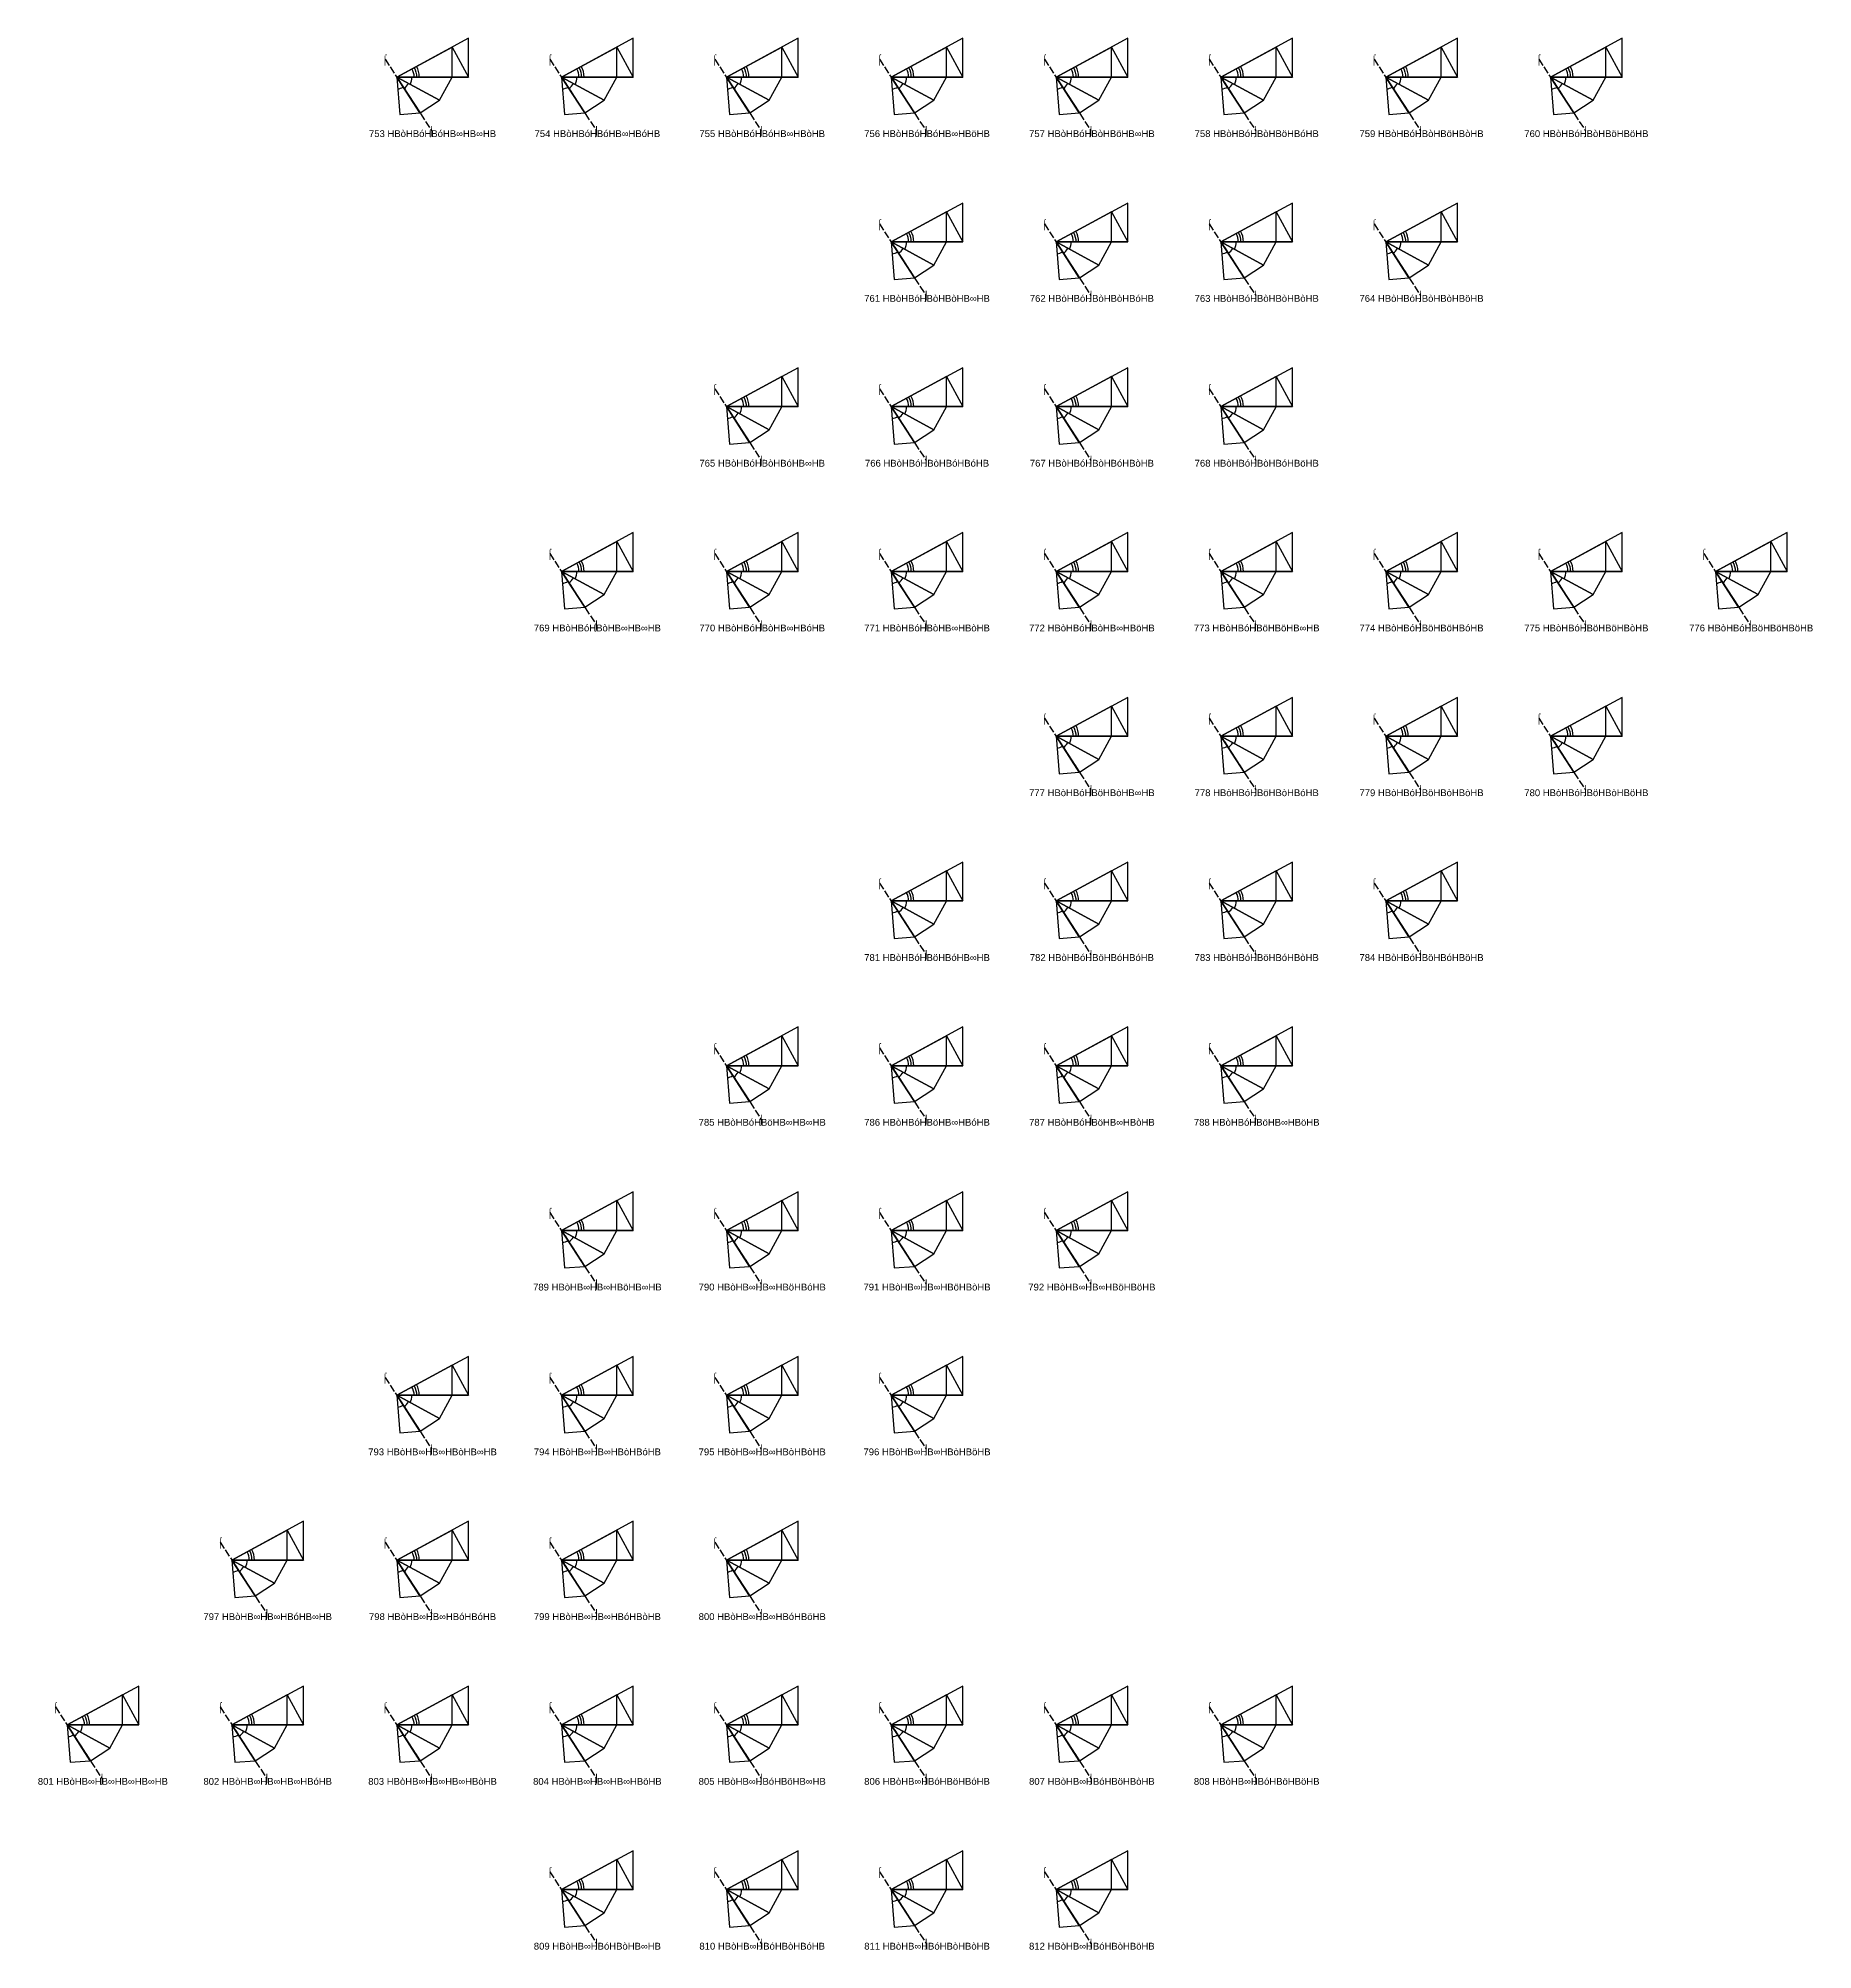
# Model space of a CAD drawing. Header units: millimetres. Extents: x 122552 to 1654769, y -10280102 to 62068.
# Drawn here: x 943361 to 1230252, y -7335628 to -7026478 of the extents above; entities that cross this region are included whole.
import ezdxf
from ezdxf.enums import TextEntityAlignment as Align

# ---------------------------------------------------------------- set-up
doc = ezdxf.new("R2010")
doc.units = ezdxf.units.MM
doc.linetypes.add('ACAD_ISO02W100', pattern=[15, 12, -3])
for name, color, linetype in [('BASE', 170, 'Continuous'), ('HYPOTENUSE', 20, 'Continuous'), ('PERPENDICULAR', 90, 'Continuous'), ('Standard', 7, 'Continuous')]:
    doc.layers.add(name, color=color, linetype=linetype)
doc.styles.add('Arial', font='arial_0.ttf')

# ---------------------------------------------------------------- blocks, each defined once
blk = doc.blocks.new('fundamental_block_GT')
at = {"color": 4}
blk.add_arc((0, -2), 277, 359.9799, 28.4254, dxfattribs=at)
at = {"layer": 'BASE'}
blk.add_line((0, 0), (879, -7), dxfattribs=at)
at = {"layer": 'HYPOTENUSE'}
blk.add_line((883, 469), (0, 0), dxfattribs=at)
at = {"layer": 'PERPENDICULAR'}
blk.add_line((879, -7), (883, 469), dxfattribs=at)

msp = doc.modelspace()

# ---------------------------------------------------------------- linework, layer by layer
at = {"linetype": 'ACAD_ISO02W100', "ltscale": 100}
for p, q in [((999430, -7029868), (1006967, -7041463)), ((1026079, -7029868), (1033616, -7041463)), ((1052728, -7029868), (1060264, -7041463)), ((1079376, -7029868), (1086913, -7041463)), ((1106025, -7029868), (1113562, -7041463)), ((1132674, -7029868), (1140210, -7041463)), ((1159322, -7029868), (1166859, -7041463)), ((1185971, -7029868), (1193508, -7041463)), ((1079376, -7056517), (1086913, -7068112)), ((1106025, -7056517), (1113562, -7068112)), ((1132674, -7056517), (1140210, -7068112)), ((1159322, -7056517), (1166859, -7068112)), ((1052728, -7083165), (1060264, -7094760)), ((1079376, -7083165), (1086913, -7094760)), ((1106025, -7083165), (1113562, -7094760)), ((1132674, -7083165), (1140210, -7094760)), ((1026079, -7109814), (1033616, -7121409)), ((1052728, -7109814), (1060264, -7121409)), ((1079376, -7109814), (1086913, -7121409)), ((1106025, -7109814), (1113562, -7121409)), ((1132674, -7109814), (1140210, -7121409)), ((1159322, -7109814), (1166859, -7121409)), ((1185971, -7109814), (1193508, -7121409)), ((1212620, -7109814), (1220156, -7121409)), ((1106025, -7136463), (1113562, -7148058)), ((1132674, -7136463), (1140210, -7148058)), ((1159322, -7136463), (1166859, -7148058)), ((1185971, -7136463), (1193508, -7148058)), ((1079376, -7163111), (1086913, -7174706)), ((1106025, -7163111), (1113562, -7174706)), ((1132674, -7163111), (1140210, -7174706)), ((1159322, -7163111), (1166859, -7174706)), ((1052728, -7189760), (1060264, -7201355)), ((1079376, -7189760), (1086913, -7201355)), ((1106025, -7189760), (1113562, -7201355)), ((1132674, -7189760), (1140210, -7201355)), ((1026079, -7216409), (1033616, -7228004)), ((1052728, -7216409), (1060264, -7228004)), ((1079376, -7216409), (1086913, -7228004)), ((1106025, -7216409), (1113562, -7228004)), ((999430, -7243057), (1006967, -7254652)), ((1026079, -7243057), (1033616, -7254652)), ((1052728, -7243057), (1060264, -7254652)), ((1079376, -7243057), (1086913, -7254652)), ((972782, -7269706), (980318, -7281301)), ((999430, -7269706), (1006967, -7281301)), ((1026079, -7269706), (1033616, -7281301)), ((1052728, -7269706), (1060264, -7281301)), ((946133, -7296355), (953670, -7307950)), ((972782, -7296355), (980318, -7307950)), ((999430, -7296355), (1006967, -7307950)), ((1026079, -7296355), (1033616, -7307950)), ((1052728, -7296355), (1060264, -7307950)), ((1079376, -7296355), (1086913, -7307950)), ((1106025, -7296355), (1113562, -7307950)), ((1132674, -7296355), (1140210, -7307950)), ((1026079, -7323003), (1033616, -7334598)), ((1052728, -7323003), (1060264, -7334598)), ((1079376, -7323003), (1086913, -7334598)), ((1106025, -7323003), (1113562, -7334598))]:
    msp.add_line(p, q, dxfattribs=at)

# ---------------------------------------------------------------- block references
for p, xscale, yscale, zscale, rotation in [((1001315, -7032767), -11.58735412275403, 11.58735412275403, 11.58735412275403, 207.9999999999996), ((1001315, -7032767), 10.18429076373601, 10.18429076373601, 10.18429076373601, 0.4883327617926961), ((1001315, -7032767), 8.951118371073443, 8.951118371073443, 8.951118371073443, 332.0000000000003), ((1027963, -7032767), -11.58735412275403, 11.58735412275403, 11.58735412275403, 207.9999999999996), ((1027963, -7032767), 10.18429076373601, 10.18429076373601, 10.18429076373601, 0.4883327617926961), ((1027963, -7032767), 8.951118371073443, 8.951118371073443, 8.951118371073443, 332.0000000000003), ((1054612, -7032767), -11.58735412275403, 11.58735412275403, 11.58735412275403, 207.9999999999996), ((1054612, -7032767), 10.18429076373601, 10.18429076373601, 10.18429076373601, 0.4883327617926961), ((1054612, -7032767), 8.951118371073443, 8.951118371073443, 8.951118371073443, 332.0000000000003), ((1081261, -7032767), -11.58735412275403, 11.58735412275403, 11.58735412275403, 207.9999999999996), ((1081261, -7032767), 10.18429076373601, 10.18429076373601, 10.18429076373601, 0.4883327617926961), ((1081261, -7032767), 8.951118371073443, 8.951118371073443, 8.951118371073443, 332.0000000000003), ((1107909, -7032767), -11.58735412275403, 11.58735412275403, 11.58735412275403, 207.9999999999996), ((1107909, -7032767), 10.18429076373601, 10.18429076373601, 10.18429076373601, 0.4883327617926961), ((1107909, -7032767), 8.951118371073443, 8.951118371073443, 8.951118371073443, 332.0000000000003), ((1134558, -7032767), -11.58735412275403, 11.58735412275403, 11.58735412275403, 207.9999999999996), ((1134558, -7032767), 10.18429076373601, 10.18429076373601, 10.18429076373601, 0.4883327617926961), ((1134558, -7032767), 8.951118371073443, 8.951118371073443, 8.951118371073443, 332.0000000000003), ((1161207, -7032767), -11.58735412275403, 11.58735412275403, 11.58735412275403, 207.9999999999996), ((1161207, -7032767), 10.18429076373601, 10.18429076373601, 10.18429076373601, 0.4883327617926961), ((1161207, -7032767), 8.951118371073443, 8.951118371073443, 8.951118371073443, 332.0000000000003), ((1187855, -7032767), -11.58735412275403, 11.58735412275403, 11.58735412275403, 207.9999999999996), ((1187855, -7032767), 10.18429076373601, 10.18429076373601, 10.18429076373601, 0.4883327617926961), ((1187855, -7032767), 8.951118371073443, 8.951118371073443, 8.951118371073443, 332.0000000000003), ((1001315, -7032767), 6.914651890687899, 6.914651890687899, 6.914651890687899, 275.0233344764147), ((1001315, -7032767), 7.86726557123363, 7.86726557123363, 7.86726557123363, 303.5116672382145), ((1027963, -7032767), 6.914651890687899, 6.914651890687899, 6.914651890687899, 275.0233344764147), ((1027963, -7032767), 7.86726557123363, 7.86726557123363, 7.86726557123363, 303.5116672382145), ((1054612, -7032767), 6.914651890687836, 6.914651890687836, 6.914651890687836, 275.0233344764139), ((1054612, -7032767), 7.86726557123363, 7.86726557123363, 7.86726557123363, 303.5116672382145), ((1081261, -7032767), 6.914651890687836, 6.914651890687836, 6.914651890687836, 275.0233344764139), ((1081261, -7032767), 7.86726557123363, 7.86726557123363, 7.86726557123363, 303.5116672382145), ((1107909, -7032767), 6.914651890687836, 6.914651890687836, 6.914651890687836, 275.0233344764139), ((1107909, -7032767), 7.867265571233528, 7.867265571233528, 7.867265571233528, 303.511667238214), ((1134558, -7032767), 6.914651890687836, 6.914651890687836, 6.914651890687836, 275.0233344764139), ((1134558, -7032767), 7.867265571233528, 7.867265571233528, 7.867265571233528, 303.511667238214), ((1161207, -7032767), 6.914651890687836, 6.914651890687836, 6.914651890687836, 275.0233344764139), ((1161207, -7032767), 7.867265571233528, 7.867265571233528, 7.867265571233528, 303.511667238214), ((1187855, -7032767), 6.914651890687836, 6.914651890687836, 6.914651890687836, 275.0233344764139), ((1187855, -7032767), 7.867265571233528, 7.867265571233528, 7.867265571233528, 303.511667238214), ((1081261, -7059415), -11.58735412275403, 11.58735412275403, 11.58735412275403, 207.9999999999996), ((1081261, -7059415), 10.18429076373601, 10.18429076373601, 10.18429076373601, 0.4883327617926961), ((1107909, -7059415), -11.58735412275403, 11.58735412275403, 11.58735412275403, 207.9999999999996), ((1107909, -7059415), 10.18429076373601, 10.18429076373601, 10.18429076373601, 0.4883327617926961), ((1134558, -7059415), -11.58735412275403, 11.58735412275403, 11.58735412275403, 207.9999999999996), ((1134558, -7059415), 10.18429076373601, 10.18429076373601, 10.18429076373601, 0.4883327617926961), ((1161207, -7059415), -11.58735412275403, 11.58735412275403, 11.58735412275403, 207.9999999999996), ((1161207, -7059415), 10.18429076373601, 10.18429076373601, 10.18429076373601, 0.4883327617926961), ((1081261, -7059415), 7.867265571233528, 7.867265571233528, 7.867265571233528, 303.511667238214), ((1081261, -7059415), 8.951118371073443, 8.951118371073443, 8.951118371073443, 332.0000000000003), ((1107909, -7059415), 7.867265571233528, 7.867265571233528, 7.867265571233528, 303.511667238214), ((1107909, -7059415), 8.951118371073443, 8.951118371073443, 8.951118371073443, 332.0000000000003), ((1134558, -7059415), 7.867265571233528, 7.867265571233528, 7.867265571233528, 303.511667238214), ((1134558, -7059415), 8.951118371073443, 8.951118371073443, 8.951118371073443, 332.0000000000003), ((1161207, -7059415), 7.867265571233528, 7.867265571233528, 7.867265571233528, 303.511667238214), ((1161207, -7059415), 8.951118371073443, 8.951118371073443, 8.951118371073443, 332.0000000000003), ((1081261, -7059415), 6.914651890687836, 6.914651890687836, 6.914651890687836, 275.0233344764139), ((1107909, -7059415), 6.914651890687836, 6.914651890687836, 6.914651890687836, 275.0233344764139), ((1134558, -7059415), 6.914651890687836, 6.914651890687836, 6.914651890687836, 275.0233344764139), ((1161207, -7059415), 6.914651890687836, 6.914651890687836, 6.914651890687836, 275.0233344764139), ((1054612, -7086064), -11.58735412275403, 11.58735412275403, 11.58735412275403, 207.9999999999996), ((1054612, -7086064), 10.18429076373601, 10.18429076373601, 10.18429076373601, 0.4883327617926961), ((1054612, -7086064), 8.951118371073443, 8.951118371073443, 8.951118371073443, 332.0000000000003), ((1081261, -7086064), -11.58735412275403, 11.58735412275403, 11.58735412275403, 207.9999999999996), ((1081261, -7086064), 10.18429076373601, 10.18429076373601, 10.18429076373601, 0.4883327617926961), ((1081261, -7086064), 8.951118371073443, 8.951118371073443, 8.951118371073443, 332.0000000000003), ((1107909, -7086064), -11.58735412275403, 11.58735412275403, 11.58735412275403, 207.9999999999996), ((1107909, -7086064), 10.18429076373601, 10.18429076373601, 10.18429076373601, 0.4883327617926961), ((1107909, -7086064), 8.951118371073443, 8.951118371073443, 8.951118371073443, 332.0000000000003), ((1134558, -7086064), -11.58735412275403, 11.58735412275403, 11.58735412275403, 207.9999999999996), ((1134558, -7086064), 10.18429076373601, 10.18429076373601, 10.18429076373601, 0.4883327617926961), ((1134558, -7086064), 8.951118371073443, 8.951118371073443, 8.951118371073443, 332.0000000000003), ((1054612, -7086064), 7.867265571233528, 7.867265571233528, 7.867265571233528, 303.511667238214), ((1081261, -7086064), 7.867265571233528, 7.867265571233528, 7.867265571233528, 303.511667238214), ((1107909, -7086064), 7.867265571233528, 7.867265571233528, 7.867265571233528, 303.511667238214), ((1134558, -7086064), 7.867265571233528, 7.867265571233528, 7.867265571233528, 303.511667238214), ((1054612, -7086064), 6.914651890687836, 6.914651890687836, 6.914651890687836, 275.0233344764139), ((1081261, -7086064), 6.914651890687836, 6.914651890687836, 6.914651890687836, 275.0233344764139), ((1107909, -7086064), 6.914651890687836, 6.914651890687836, 6.914651890687836, 275.0233344764139), ((1134558, -7086064), 6.914651890687836, 6.914651890687836, 6.914651890687836, 275.0233344764139), ((1027963, -7112713), -11.58735412275403, 11.58735412275403, 11.58735412275403, 207.9999999999996), ((1027963, -7112713), 10.18429076373601, 10.18429076373601, 10.18429076373601, 0.4883327617926961), ((1027963, -7112713), 8.951118371073443, 8.951118371073443, 8.951118371073443, 332.0000000000003), ((1054612, -7112713), -11.58735412275403, 11.58735412275403, 11.58735412275403, 207.9999999999996), ((1054612, -7112713), 10.18429076373601, 10.18429076373601, 10.18429076373601, 0.4883327617926961), ((1054612, -7112713), 8.951118371073443, 8.951118371073443, 8.951118371073443, 332.0000000000003), ((1081261, -7112713), -11.58735412275403, 11.58735412275403, 11.58735412275403, 207.9999999999996), ((1081261, -7112713), 10.18429076373601, 10.18429076373601, 10.18429076373601, 0.4883327617926961), ((1081261, -7112713), 8.951118371073443, 8.951118371073443, 8.951118371073443, 332.0000000000003), ((1107909, -7112713), -11.58735412275403, 11.58735412275403, 11.58735412275403, 207.9999999999996), ((1107909, -7112713), 10.18429076373601, 10.18429076373601, 10.18429076373601, 0.4883327617926961), ((1107909, -7112713), 8.951118371073443, 8.951118371073443, 8.951118371073443, 332.0000000000003), ((1134558, -7112713), -11.58735412275403, 11.58735412275403, 11.58735412275403, 207.9999999999996), ((1134558, -7112713), 10.18429076373601, 10.18429076373601, 10.18429076373601, 0.4883327617926961), ((1134558, -7112713), 8.951118371073562, 8.951118371073562, 8.951118371073562, 332.0000000000004), ((1161207, -7112713), -11.58735412275403, 11.58735412275403, 11.58735412275403, 207.9999999999996), ((1161207, -7112713), 10.18429076373601, 10.18429076373601, 10.18429076373601, 0.4883327617926961), ((1161207, -7112713), 8.951118371073562, 8.951118371073562, 8.951118371073562, 332.0000000000004), ((1187855, -7112713), -11.58735412275403, 11.58735412275403, 11.58735412275403, 207.9999999999996), ((1187855, -7112713), 10.18429076373601, 10.18429076373601, 10.18429076373601, 0.4883327617926961), ((1187855, -7112713), 8.951118371073562, 8.951118371073562, 8.951118371073562, 332.0000000000004), ((1214504, -7112713), -11.58735412275403, 11.58735412275403, 11.58735412275403, 207.9999999999996), ((1214504, -7112713), 10.18429076373601, 10.18429076373601, 10.18429076373601, 0.4883327617926961), ((1214504, -7112713), 8.951118371073562, 8.951118371073562, 8.951118371073562, 332.0000000000004), ((1027963, -7112713), 6.914651890687899, 6.914651890687899, 6.914651890687899, 275.0233344764147), ((1027963, -7112713), 7.86726557123363, 7.86726557123363, 7.86726557123363, 303.5116672382145), ((1054612, -7112713), 6.914651890687836, 6.914651890687836, 6.914651890687836, 275.0233344764139), ((1054612, -7112713), 7.86726557123363, 7.86726557123363, 7.86726557123363, 303.5116672382145), ((1081261, -7112713), 6.914651890687836, 6.914651890687836, 6.914651890687836, 275.0233344764139), ((1081261, -7112713), 7.86726557123363, 7.86726557123363, 7.86726557123363, 303.5116672382145), ((1107909, -7112713), 6.914651890687836, 6.914651890687836, 6.914651890687836, 275.0233344764139), ((1107909, -7112713), 7.86726557123363, 7.86726557123363, 7.86726557123363, 303.5116672382145), ((1134558, -7112713), 6.914651890687836, 6.914651890687836, 6.914651890687836, 275.0233344764139), ((1134558, -7112713), 7.867265571233844, 7.867265571233844, 7.867265571233844, 303.5116672382134), ((1161207, -7112713), 6.914651890687836, 6.914651890687836, 6.914651890687836, 275.0233344764139), ((1161207, -7112713), 7.867265571233844, 7.867265571233844, 7.867265571233844, 303.5116672382134), ((1187855, -7112713), 6.914651890687836, 6.914651890687836, 6.914651890687836, 275.0233344764139), ((1187855, -7112713), 7.867265571233844, 7.867265571233844, 7.867265571233844, 303.5116672382134), ((1214504, -7112713), 6.914651890687836, 6.914651890687836, 6.914651890687836, 275.0233344764139), ((1214504, -7112713), 7.867265571233844, 7.867265571233844, 7.867265571233844, 303.5116672382134), ((1107909, -7139361), -11.58735412275403, 11.58735412275403, 11.58735412275403, 207.9999999999996), ((1107909, -7139361), 10.18429076373601, 10.18429076373601, 10.18429076373601, 0.4883327617926961), ((1134558, -7139361), -11.58735412275403, 11.58735412275403, 11.58735412275403, 207.9999999999996), ((1134558, -7139361), 10.18429076373601, 10.18429076373601, 10.18429076373601, 0.4883327617926961), ((1161207, -7139361), -11.58735412275403, 11.58735412275403, 11.58735412275403, 207.9999999999996), ((1161207, -7139361), 10.18429076373601, 10.18429076373601, 10.18429076373601, 0.4883327617926961), ((1187855, -7139361), -11.58735412275403, 11.58735412275403, 11.58735412275403, 207.9999999999996), ((1187855, -7139361), 10.18429076373601, 10.18429076373601, 10.18429076373601, 0.4883327617926961), ((1107909, -7139361), 7.867265571233844, 7.867265571233844, 7.867265571233844, 303.5116672382134), ((1107909, -7139361), 8.951118371073562, 8.951118371073562, 8.951118371073562, 332.0000000000004), ((1134558, -7139361), 7.867265571233844, 7.867265571233844, 7.867265571233844, 303.5116672382134), ((1134558, -7139361), 8.951118371073562, 8.951118371073562, 8.951118371073562, 332.0000000000004), ((1161207, -7139361), 7.867265571233844, 7.867265571233844, 7.867265571233844, 303.5116672382134), ((1161207, -7139361), 8.951118371073562, 8.951118371073562, 8.951118371073562, 332.0000000000004), ((1187855, -7139361), 7.867265571233844, 7.867265571233844, 7.867265571233844, 303.5116672382134), ((1187855, -7139361), 8.951118371073562, 8.951118371073562, 8.951118371073562, 332.0000000000004), ((1107909, -7139361), 6.914651890687836, 6.914651890687836, 6.914651890687836, 275.0233344764139), ((1134558, -7139361), 6.914651890687836, 6.914651890687836, 6.914651890687836, 275.0233344764139), ((1161207, -7139361), 6.914651890687836, 6.914651890687836, 6.914651890687836, 275.0233344764139), ((1187855, -7139361), 6.914651890687836, 6.914651890687836, 6.914651890687836, 275.0233344764139), ((1081261, -7166010), -11.58735412275403, 11.58735412275403, 11.58735412275403, 207.9999999999996), ((1081261, -7166010), 10.18429076373601, 10.18429076373601, 10.18429076373601, 0.4883327617926961), ((1081261, -7166010), 8.951118371073562, 8.951118371073562, 8.951118371073562, 332.0000000000004), ((1107909, -7166010), -11.58735412275403, 11.58735412275403, 11.58735412275403, 207.9999999999996), ((1107909, -7166010), 10.18429076373601, 10.18429076373601, 10.18429076373601, 0.4883327617926961), ((1107909, -7166010), 8.951118371073562, 8.951118371073562, 8.951118371073562, 332.0000000000004), ((1134558, -7166010), -11.58735412275403, 11.58735412275403, 11.58735412275403, 207.9999999999996), ((1134558, -7166010), 10.18429076373601, 10.18429076373601, 10.18429076373601, 0.4883327617926961), ((1134558, -7166010), 8.951118371073562, 8.951118371073562, 8.951118371073562, 332.0000000000004), ((1161207, -7166010), -11.58735412275403, 11.58735412275403, 11.58735412275403, 207.9999999999996), ((1161207, -7166010), 10.18429076373601, 10.18429076373601, 10.18429076373601, 0.4883327617926961), ((1161207, -7166010), 8.951118371073562, 8.951118371073562, 8.951118371073562, 332.0000000000004), ((1081261, -7166010), 6.914651890687836, 6.914651890687836, 6.914651890687836, 275.0233344764139), ((1081261, -7166010), 7.867265571233844, 7.867265571233844, 7.867265571233844, 303.5116672382134), ((1107909, -7166010), 6.914651890687836, 6.914651890687836, 6.914651890687836, 275.0233344764139), ((1107909, -7166010), 7.867265571233844, 7.867265571233844, 7.867265571233844, 303.5116672382134), ((1134558, -7166010), 6.914651890687836, 6.914651890687836, 6.914651890687836, 275.0233344764139), ((1134558, -7166010), 7.867265571233844, 7.867265571233844, 7.867265571233844, 303.5116672382134), ((1161207, -7166010), 6.914651890687836, 6.914651890687836, 6.914651890687836, 275.0233344764139), ((1161207, -7166010), 7.867265571233844, 7.867265571233844, 7.867265571233844, 303.5116672382134), ((1054612, -7192659), 7.867265571233844, 7.867265571233844, 7.867265571233844, 303.5116672382134), ((1054612, -7192659), -11.58735412275403, 11.58735412275403, 11.58735412275403, 207.9999999999996), ((1054612, -7192659), 10.18429076373601, 10.18429076373601, 10.18429076373601, 0.4883327617926961), ((1054612, -7192659), 8.951118371073562, 8.951118371073562, 8.951118371073562, 332.0000000000004), ((1081261, -7192659), 7.867265571233844, 7.867265571233844, 7.867265571233844, 303.5116672382134), ((1081261, -7192659), -11.58735412275403, 11.58735412275403, 11.58735412275403, 207.9999999999996), ((1081261, -7192659), 10.18429076373601, 10.18429076373601, 10.18429076373601, 0.4883327617926961), ((1081261, -7192659), 8.951118371073562, 8.951118371073562, 8.951118371073562, 332.0000000000004), ((1107909, -7192659), 7.867265571233844, 7.867265571233844, 7.867265571233844, 303.5116672382134), ((1107909, -7192659), -11.58735412275403, 11.58735412275403, 11.58735412275403, 207.9999999999996), ((1107909, -7192659), 10.18429076373601, 10.18429076373601, 10.18429076373601, 0.4883327617926961), ((1107909, -7192659), 8.951118371073562, 8.951118371073562, 8.951118371073562, 332.0000000000004), ((1134558, -7192659), 7.867265571233844, 7.867265571233844, 7.867265571233844, 303.5116672382134), ((1134558, -7192659), -11.58735412275403, 11.58735412275403, 11.58735412275403, 207.9999999999996), ((1134558, -7192659), 10.18429076373601, 10.18429076373601, 10.18429076373601, 0.4883327617926961), ((1134558, -7192659), 8.951118371073562, 8.951118371073562, 8.951118371073562, 332.0000000000004), ((1054612, -7192659), 6.914651890687836, 6.914651890687836, 6.914651890687836, 275.0233344764139), ((1081261, -7192659), 6.914651890687836, 6.914651890687836, 6.914651890687836, 275.0233344764139), ((1107909, -7192659), 6.914651890687836, 6.914651890687836, 6.914651890687836, 275.0233344764139), ((1134558, -7192659), 6.914651890687836, 6.914651890687836, 6.914651890687836, 275.0233344764139), ((1027963, -7219307), -11.58735412275403, 11.58735412275403, 11.58735412275403, 207.9999999999996), ((1027963, -7219307), 10.18429076373601, 10.18429076373601, 10.18429076373601, 0.4883327617926961), ((1054612, -7219307), -11.58735412275403, 11.58735412275403, 11.58735412275403, 207.9999999999996), ((1054612, -7219307), 10.18429076373601, 10.18429076373601, 10.18429076373601, 0.4883327617926961), ((1081261, -7219307), -11.58735412275403, 11.58735412275403, 11.58735412275403, 207.9999999999996), ((1081261, -7219307), 10.18429076373601, 10.18429076373601, 10.18429076373601, 0.4883327617926961), ((1107909, -7219307), -11.58735412275403, 11.58735412275403, 11.58735412275403, 207.9999999999996), ((1107909, -7219307), 10.18429076373601, 10.18429076373601, 10.18429076373601, 0.4883327617926961), ((1027963, -7219307), 7.867265571233827, 7.867265571233827, 7.867265571233827, 303.5116672382171), ((1027963, -7219307), 8.95111837107369, 8.95111837107369, 8.95111837107369, 332.0000000000033), ((1054612, -7219307), 7.867265571233827, 7.867265571233827, 7.867265571233827, 303.5116672382171), ((1054612, -7219307), 8.95111837107369, 8.95111837107369, 8.95111837107369, 332.0000000000033), ((1081261, -7219307), 7.867265571233827, 7.867265571233827, 7.867265571233827, 303.5116672382171), ((1081261, -7219307), 8.95111837107369, 8.95111837107369, 8.95111837107369, 332.0000000000033), ((1107909, -7219307), 7.867265571233827, 7.867265571233827, 7.867265571233827, 303.5116672382171), ((1107909, -7219307), 8.95111837107369, 8.95111837107369, 8.95111837107369, 332.0000000000033), ((1027963, -7219307), 6.914651890688089, 6.914651890688089, 6.914651890688089, 275.0233344764171), ((1054612, -7219307), 6.914651890688089, 6.914651890688089, 6.914651890688089, 275.0233344764171), ((1081261, -7219307), 6.914651890688089, 6.914651890688089, 6.914651890688089, 275.0233344764171), ((1107909, -7219307), 6.914651890688089, 6.914651890688089, 6.914651890688089, 275.0233344764171), ((1001315, -7245956), -11.58735412275403, 11.58735412275403, 11.58735412275403, 207.9999999999996), ((1001315, -7245956), 10.18429076373601, 10.18429076373601, 10.18429076373601, 0.4883327617926961), ((1001315, -7245956), 8.95111837107369, 8.95111837107369, 8.95111837107369, 332.0000000000033), ((1027963, -7245956), -11.58735412275403, 11.58735412275403, 11.58735412275403, 207.9999999999996), ((1027963, -7245956), 10.18429076373601, 10.18429076373601, 10.18429076373601, 0.4883327617926961), ((1027963, -7245956), 8.95111837107369, 8.95111837107369, 8.95111837107369, 332.0000000000033), ((1054612, -7245956), -11.58735412275403, 11.58735412275403, 11.58735412275403, 207.9999999999996), ((1054612, -7245956), 10.18429076373601, 10.18429076373601, 10.18429076373601, 0.4883327617926961), ((1054612, -7245956), 8.95111837107369, 8.95111837107369, 8.95111837107369, 332.0000000000033), ((1081261, -7245956), -11.58735412275403, 11.58735412275403, 11.58735412275403, 207.9999999999996), ((1081261, -7245956), 10.18429076373601, 10.18429076373601, 10.18429076373601, 0.4883327617926961), ((1081261, -7245956), 8.95111837107369, 8.95111837107369, 8.95111837107369, 332.0000000000033), ((1001315, -7245956), 6.914651890688089, 6.914651890688089, 6.914651890688089, 275.0233344764171), ((1001315, -7245956), 7.867265571233827, 7.867265571233827, 7.867265571233827, 303.5116672382171), ((1027963, -7245956), 6.914651890688089, 6.914651890688089, 6.914651890688089, 275.0233344764171), ((1027963, -7245956), 7.867265571233827, 7.867265571233827, 7.867265571233827, 303.5116672382171), ((1054612, -7245956), 6.914651890688089, 6.914651890688089, 6.914651890688089, 275.0233344764171), ((1054612, -7245956), 7.867265571233827, 7.867265571233827, 7.867265571233827, 303.5116672382171), ((1081261, -7245956), 6.914651890688089, 6.914651890688089, 6.914651890688089, 275.0233344764171), ((1081261, -7245956), 7.867265571233827, 7.867265571233827, 7.867265571233827, 303.5116672382171), ((974666, -7272605), -11.58735412275403, 11.58735412275403, 11.58735412275403, 207.9999999999996), ((974666, -7272605), 10.18429076373601, 10.18429076373601, 10.18429076373601, 0.4883327617926961), ((1001315, -7272605), -11.58735412275403, 11.58735412275403, 11.58735412275403, 207.9999999999996), ((1001315, -7272605), 10.18429076373601, 10.18429076373601, 10.18429076373601, 0.4883327617926961), ((1027963, -7272605), -11.58735412275403, 11.58735412275403, 11.58735412275403, 207.9999999999996), ((1027963, -7272605), 10.18429076373601, 10.18429076373601, 10.18429076373601, 0.4883327617926961), ((1054612, -7272605), -11.58735412275403, 11.58735412275403, 11.58735412275403, 207.9999999999996), ((1054612, -7272605), 10.18429076373601, 10.18429076373601, 10.18429076373601, 0.4883327617926961), ((974666, -7272605), 7.867265571233827, 7.867265571233827, 7.867265571233827, 303.5116672382171), ((974666, -7272605), 8.95111837107369, 8.95111837107369, 8.95111837107369, 332.0000000000033), ((1001315, -7272605), 7.867265571233827, 7.867265571233827, 7.867265571233827, 303.5116672382171), ((1001315, -7272605), 8.95111837107369, 8.95111837107369, 8.95111837107369, 332.0000000000033), ((1027963, -7272605), 7.867265571233827, 7.867265571233827, 7.867265571233827, 303.5116672382171), ((1027963, -7272605), 8.95111837107369, 8.95111837107369, 8.95111837107369, 332.0000000000033), ((1054612, -7272605), 7.867265571233827, 7.867265571233827, 7.867265571233827, 303.5116672382171), ((1054612, -7272605), 8.95111837107369, 8.95111837107369, 8.95111837107369, 332.0000000000033), ((974666, -7272605), 6.914651890688089, 6.914651890688089, 6.914651890688089, 275.0233344764171), ((1001315, -7272605), 6.914651890688089, 6.914651890688089, 6.914651890688089, 275.0233344764171), ((1027963, -7272605), 6.914651890688089, 6.914651890688089, 6.914651890688089, 275.0233344764171), ((1054612, -7272605), 6.914651890688089, 6.914651890688089, 6.914651890688089, 275.0233344764171), ((948017, -7299253), -11.58735412275403, 11.58735412275403, 11.58735412275403, 207.9999999999996), ((948017, -7299253), 10.18429076373601, 10.18429076373601, 10.18429076373601, 0.4883327617926961), ((948017, -7299253), 8.95111837107369, 8.95111837107369, 8.95111837107369, 332.0000000000033), ((974666, -7299253), -11.58735412275403, 11.58735412275403, 11.58735412275403, 207.9999999999996), ((974666, -7299253), 10.18429076373601, 10.18429076373601, 10.18429076373601, 0.4883327617926961), ((974666, -7299253), 8.95111837107369, 8.95111837107369, 8.95111837107369, 332.0000000000033), ((1001315, -7299253), -11.58735412275403, 11.58735412275403, 11.58735412275403, 207.9999999999996), ((1001315, -7299253), 10.18429076373601, 10.18429076373601, 10.18429076373601, 0.4883327617926961), ((1001315, -7299253), 8.95111837107369, 8.95111837107369, 8.95111837107369, 332.0000000000033), ((1027963, -7299253), -11.58735412275403, 11.58735412275403, 11.58735412275403, 207.9999999999996), ((1027963, -7299253), 10.18429076373601, 10.18429076373601, 10.18429076373601, 0.4883327617926961), ((1027963, -7299253), 8.95111837107369, 8.95111837107369, 8.95111837107369, 332.0000000000033), ((1054612, -7299253), -11.58735412275403, 11.58735412275403, 11.58735412275403, 207.9999999999996), ((1054612, -7299253), 10.18429076373601, 10.18429076373601, 10.18429076373601, 0.4883327617926961), ((1054612, -7299253), 8.95111837107369, 8.95111837107369, 8.95111837107369, 332.0000000000033), ((1081261, -7299253), -11.58735412275403, 11.58735412275403, 11.58735412275403, 207.9999999999996), ((1081261, -7299253), 10.18429076373601, 10.18429076373601, 10.18429076373601, 0.4883327617926961), ((1081261, -7299253), 8.95111837107369, 8.95111837107369, 8.95111837107369, 332.0000000000033), ((1107909, -7299253), -11.58735412275403, 11.58735412275403, 11.58735412275403, 207.9999999999996), ((1107909, -7299253), 10.18429076373601, 10.18429076373601, 10.18429076373601, 0.4883327617926961), ((1107909, -7299253), 8.95111837107369, 8.95111837107369, 8.95111837107369, 332.0000000000033), ((1134558, -7299253), -11.58735412275403, 11.58735412275403, 11.58735412275403, 207.9999999999996), ((1134558, -7299253), 10.18429076373601, 10.18429076373601, 10.18429076373601, 0.4883327617926961), ((1134558, -7299253), 8.95111837107369, 8.95111837107369, 8.95111837107369, 332.0000000000033), ((948017, -7299253), 6.914651890688089, 6.914651890688089, 6.914651890688089, 275.0233344764171), ((948017, -7299253), 7.867265571233827, 7.867265571233827, 7.867265571233827, 303.5116672382171), ((974666, -7299253), 6.914651890688089, 6.914651890688089, 6.914651890688089, 275.0233344764171), ((974666, -7299253), 7.867265571233827, 7.867265571233827, 7.867265571233827, 303.5116672382171), ((1001315, -7299253), 6.914651890688089, 6.914651890688089, 6.914651890688089, 275.0233344764171), ((1001315, -7299253), 7.867265571233827, 7.867265571233827, 7.867265571233827, 303.5116672382171), ((1027963, -7299253), 6.914651890688089, 6.914651890688089, 6.914651890688089, 275.0233344764171), ((1027963, -7299253), 7.867265571233827, 7.867265571233827, 7.867265571233827, 303.5116672382171), ((1054612, -7299253), 6.914651890688089, 6.914651890688089, 6.914651890688089, 275.0233344764171), ((1054612, -7299253), 7.867265571233827, 7.867265571233827, 7.867265571233827, 303.5116672382171), ((1081261, -7299253), 6.914651890688089, 6.914651890688089, 6.914651890688089, 275.0233344764171), ((1081261, -7299253), 7.867265571233827, 7.867265571233827, 7.867265571233827, 303.5116672382171), ((1107909, -7299253), 6.914651890688089, 6.914651890688089, 6.914651890688089, 275.0233344764171), ((1107909, -7299253), 7.867265571233827, 7.867265571233827, 7.867265571233827, 303.5116672382171), ((1134558, -7299253), 6.914651890688089, 6.914651890688089, 6.914651890688089, 275.0233344764171), ((1134558, -7299253), 7.867265571233827, 7.867265571233827, 7.867265571233827, 303.5116672382171), ((1027963, -7325902), -11.58735412275403, 11.58735412275403, 11.58735412275403, 207.9999999999996), ((1027963, -7325902), 10.18429076373601, 10.18429076373601, 10.18429076373601, 0.4883327617926961), ((1027963, -7325902), 8.95111837107369, 8.95111837107369, 8.95111837107369, 332.0000000000033), ((1054612, -7325902), -11.58735412275403, 11.58735412275403, 11.58735412275403, 207.9999999999996), ((1054612, -7325902), 10.18429076373601, 10.18429076373601, 10.18429076373601, 0.4883327617926961), ((1054612, -7325902), 8.95111837107369, 8.95111837107369, 8.95111837107369, 332.0000000000033), ((1081261, -7325902), -11.58735412275403, 11.58735412275403, 11.58735412275403, 207.9999999999996), ((1081261, -7325902), 10.18429076373601, 10.18429076373601, 10.18429076373601, 0.4883327617926961), ((1081261, -7325902), 8.95111837107369, 8.95111837107369, 8.95111837107369, 332.0000000000033), ((1107909, -7325902), -11.58735412275403, 11.58735412275403, 11.58735412275403, 207.9999999999996), ((1107909, -7325902), 10.18429076373601, 10.18429076373601, 10.18429076373601, 0.4883327617926961), ((1107909, -7325902), 8.95111837107369, 8.95111837107369, 8.95111837107369, 332.0000000000033), ((1027963, -7325902), 6.914651890688089, 6.914651890688089, 6.914651890688089, 275.0233344764171), ((1027963, -7325902), 7.867265571233827, 7.867265571233827, 7.867265571233827, 303.5116672382171), ((1054612, -7325902), 6.914651890688089, 6.914651890688089, 6.914651890688089, 275.0233344764171), ((1054612, -7325902), 7.867265571233827, 7.867265571233827, 7.867265571233827, 303.5116672382171), ((1081261, -7325902), 6.914651890688089, 6.914651890688089, 6.914651890688089, 275.0233344764171), ((1081261, -7325902), 7.867265571233827, 7.867265571233827, 7.867265571233827, 303.5116672382171), ((1107909, -7325902), 6.914651890688089, 6.914651890688089, 6.914651890688089, 275.0233344764171), ((1107909, -7325902), 7.867265571233827, 7.867265571233827, 7.867265571233827, 303.5116672382171)]:
    msp.add_blockref('fundamental_block_GT', p, dxfattribs=dict(xscale=xscale, yscale=yscale, zscale=zscale, rotation=rotation))
at = {"layer": 'Standard', "xscale": 13.18371388650824, "yscale": 13.18371388650824, "zscale": 13.18371388650824, "rotation": 0.4883327617913192}
for p in [(1001315, -7032767), (1027963, -7032767), (1054612, -7032767), (1081261, -7032767), (1107909, -7032767), (1134558, -7032767), (1161207, -7032767), (1187855, -7032767), (1081261, -7059415), (1107909, -7059415), (1134558, -7059415), (1161207, -7059415), (1054612, -7086064), (1081261, -7086064), (1107909, -7086064), (1134558, -7086064), (1027963, -7112713), (1054612, -7112713), (1081261, -7112713), (1107909, -7112713), (1134558, -7112713), (1161207, -7112713), (1187855, -7112713), (1214504, -7112713), (1107909, -7139361), (1134558, -7139361), (1161207, -7139361), (1187855, -7139361), (1081261, -7166010), (1107909, -7166010), (1134558, -7166010), (1161207, -7166010), (1054612, -7192659), (1081261, -7192659), (1107909, -7192659), (1134558, -7192659), (1027963, -7219307), (1054612, -7219307), (1081261, -7219307), (1107909, -7219307), (1001315, -7245956), (1027963, -7245956), (1054612, -7245956), (1081261, -7245956), (974666, -7272605), (1001315, -7272605), (1027963, -7272605), (1054612, -7272605), (948017, -7299253), (974666, -7299253), (1001315, -7299253), (1027963, -7299253), (1054612, -7299253), (1081261, -7299253), (1107909, -7299253), (1134558, -7299253), (1027963, -7325902), (1054612, -7325902), (1081261, -7325902), (1107909, -7325902)]:
    msp.add_blockref('fundamental_block_GT', p, dxfattribs=at)

# ---------------------------------------------------------------- texts
at = {"style": 'Arial'}
for s, p in [('⌠', (999430, -7029868)), ('⌠', (1026079, -7029868)), ('⌠', (1052728, -7029868)), ('⌠', (1079376, -7029868)), ('⌠', (1106025, -7029868)), ('⌠', (1132674, -7029868)), ('⌠', (1159322, -7029868)), ('⌠', (1185971, -7029868)), ('753 HBòHBóHBóHB∞HB∞HB', (1007108, -7041912)), ('⌡', (1006967, -7041463)), ('754 HBòHBóHBóHB∞HBóHB', (1033757, -7041912)), ('⌡', (1033616, -7041463)), ('755 HBòHBóHBóHB∞HBòHB', (1060406, -7041912)), ('⌡', (1060264, -7041463)), ('756 HBòHBóHBóHB∞HBöHB', (1087054, -7041912)), ('⌡', (1086913, -7041463)), ('757 HBòHBóHBòHBöHB∞HB', (1113703, -7041912)), ('⌡', (1113562, -7041463)), ('758 HBòHBóHBòHBöHBóHB', (1140352, -7041912)), ('⌡', (1140210, -7041463)), ('759 HBòHBóHBòHBöHBòHB', (1167000, -7041912)), ('⌡', (1166859, -7041463)), ('760 HBòHBóHBòHBöHBöHB', (1193649, -7041912)), ('⌡', (1193508, -7041463)), ('⌠', (1079376, -7056517)), ('⌠', (1106025, -7056517)), ('⌠', (1132674, -7056517)), ('⌠', (1159322, -7056517)), ('761 HBòHBóHBòHBòHB∞HB', (1087054, -7068560)), ('⌡', (1086913, -7068112)), ('762 HBòHBóHBòHBòHBóHB', (1113703, -7068560)), ('⌡', (1113562, -7068112)), ('763 HBòHBóHBòHBòHBòHB', (1140352, -7068560)), ('⌡', (1140210, -7068112)), ('764 HBòHBóHBòHBòHBöHB', (1167000, -7068560)), ('⌡', (1166859, -7068112)), ('⌠', (1052728, -7083165)), ('⌠', (1079376, -7083165)), ('⌠', (1106025, -7083165)), ('⌠', (1132674, -7083165)), ('765 HBòHBóHBòHBóHB∞HB', (1060406, -7095209)), ('⌡', (1060264, -7094760)), ('766 HBòHBóHBòHBóHBóHB', (1087054, -7095209)), ('⌡', (1086913, -7094760)), ('767 HBòHBóHBòHBóHBòHB', (1113703, -7095209)), ('⌡', (1113562, -7094760)), ('768 HBòHBóHBòHBóHBöHB', (1140352, -7095209)), ('⌡', (1140210, -7094760)), ('⌠', (1026079, -7109814)), ('⌠', (1052728, -7109814)), ('⌠', (1079376, -7109814)), ('⌠', (1106025, -7109814)), ('⌠', (1132674, -7109814)), ('⌠', (1159322, -7109814)), ('⌠', (1185971, -7109814)), ('⌠', (1212620, -7109814)), ('769 HBòHBóHBòHB∞HB∞HB', (1033757, -7121858)), ('⌡', (1033616, -7121409)), ('770 HBòHBóHBòHB∞HBóHB', (1060406, -7121858)), ('⌡', (1060264, -7121409)), ('771 HBòHBóHBòHB∞HBòHB', (1087054, -7121858)), ('⌡', (1086913, -7121409)), ('772 HBòHBóHBòHB∞HBöHB', (1113703, -7121858)), ('⌡', (1113562, -7121409)), ('773 HBòHBóHBöHBöHB∞HB', (1140352, -7121858)), ('⌡', (1140210, -7121409)), ('774 HBòHBóHBöHBöHBóHB', (1167000, -7121858)), ('⌡', (1166859, -7121409)), ('775 HBòHBóHBöHBöHBòHB', (1193649, -7121858)), ('⌡', (1193508, -7121409)), ('776 HBòHBóHBöHBöHBöHB', (1220298, -7121858)), ('⌡', (1220156, -7121409)), ('⌠', (1106025, -7136463)), ('⌠', (1132674, -7136463)), ('⌠', (1159322, -7136463)), ('⌠', (1185971, -7136463)), ('⌡', (1113562, -7148058)), ('⌡', (1140210, -7148058)), ('⌡', (1166859, -7148058)), ('⌡', (1193508, -7148058)), ('777 HBòHBóHBöHBòHB∞HB', (1113703, -7148506)), ('778 HBòHBóHBöHBòHBóHB', (1140352, -7148506)), ('779 HBòHBóHBöHBòHBòHB', (1167000, -7148506)), ('780 HBòHBóHBöHBòHBöHB', (1193649, -7148506)), ('⌠', (1079376, -7163111)), ('⌠', (1106025, -7163111)), ('⌠', (1132674, -7163111)), ('⌠', (1159322, -7163111)), ('781 HBòHBóHBöHBóHB∞HB', (1087054, -7175155)), ('⌡', (1086913, -7174706)), ('782 HBòHBóHBöHBóHBóHB', (1113703, -7175155)), ('⌡', (1113562, -7174706)), ('783 HBòHBóHBöHBóHBòHB', (1140352, -7175155)), ('⌡', (1140210, -7174706)), ('784 HBòHBóHBöHBóHBöHB', (1167000, -7175155)), ('⌡', (1166859, -7174706)), ('⌠', (1052728, -7189760)), ('⌠', (1079376, -7189760)), ('⌠', (1106025, -7189760)), ('⌠', (1132674, -7189760)), ('785 HBòHBóHBöHB∞HB∞HB', (1060406, -7201804)), ('⌡', (1060264, -7201355)), ('786 HBòHBóHBöHB∞HBóHB', (1087054, -7201804)), ('⌡', (1086913, -7201355)), ('787 HBòHBóHBöHB∞HBòHB', (1113703, -7201804)), ('⌡', (1113562, -7201355)), ('788 HBòHBóHBöHB∞HBöHB', (1140352, -7201804)), ('⌡', (1140210, -7201355)), ('⌠', (1026079, -7216409)), ('⌠', (1052728, -7216409)), ('⌠', (1079376, -7216409)), ('⌠', (1106025, -7216409)), ('789 HBòHB∞HB∞HBöHB∞HB', (1033757, -7228452)), ('⌡', (1033616, -7228004)), ('790 HBòHB∞HB∞HBöHBóHB', (1060406, -7228452)), ('⌡', (1060264, -7228004)), ('791 HBòHB∞HB∞HBöHBòHB', (1087054, -7228452)), ('⌡', (1086913, -7228004)), ('792 HBòHB∞HB∞HBöHBöHB', (1113703, -7228452)), ('⌡', (1113562, -7228004)), ('⌠', (999430, -7243057)), ('⌠', (1026079, -7243057)), ('⌠', (1052728, -7243057)), ('⌠', (1079376, -7243057)), ('793 HBòHB∞HB∞HBòHB∞HB', (1007108, -7255101)), ('⌡', (1006967, -7254652)), ('794 HBòHB∞HB∞HBòHBóHB', (1033757, -7255101)), ('⌡', (1033616, -7254652)), ('795 HBòHB∞HB∞HBòHBòHB', (1060406, -7255101)), ('⌡', (1060264, -7254652)), ('796 HBòHB∞HB∞HBòHBöHB', (1087054, -7255101)), ('⌡', (1086913, -7254652)), ('⌠', (972782, -7269706)), ('⌠', (999430, -7269706)), ('⌠', (1026079, -7269706)), ('⌠', (1052728, -7269706)), ('797 HBòHB∞HB∞HBóHB∞HB', (980460, -7281750)), ('⌡', (980318, -7281301)), ('798 HBòHB∞HB∞HBóHBóHB', (1007108, -7281750)), ('⌡', (1006967, -7281301)), ('799 HBòHB∞HB∞HBóHBòHB', (1033757, -7281750)), ('⌡', (1033616, -7281301)), ('800 HBòHB∞HB∞HBóHBöHB', (1060406, -7281750)), ('⌡', (1060264, -7281301)), ('⌠', (946133, -7296355)), ('⌠', (972782, -7296355)), ('⌠', (999430, -7296355)), ('⌠', (1026079, -7296355)), ('⌠', (1052728, -7296355)), ('⌠', (1079376, -7296355)), ('⌠', (1106025, -7296355)), ('⌠', (1132674, -7296355)), ('801 HBòHB∞HB∞HB∞HB∞HB', (953811, -7308398)), ('⌡', (953670, -7307950)), ('802 HBòHB∞HB∞HB∞HBóHB', (980460, -7308398)), ('⌡', (980318, -7307950)), ('803 HBòHB∞HB∞HB∞HBòHB', (1007108, -7308398)), ('⌡', (1006967, -7307950)), ('804 HBòHB∞HB∞HB∞HBöHB', (1033757, -7308398)), ('⌡', (1033616, -7307950)), ('805 HBòHB∞HBóHBöHB∞HB', (1060406, -7308398)), ('⌡', (1060264, -7307950)), ('806 HBòHB∞HBóHBöHBóHB', (1087054, -7308398)), ('⌡', (1086913, -7307950)), ('807 HBòHB∞HBóHBöHBòHB', (1113703, -7308398)), ('⌡', (1113562, -7307950)), ('808 HBòHB∞HBóHBöHBöHB', (1140352, -7308398)), ('⌡', (1140210, -7307950)), ('⌠', (1026079, -7323003)), ('⌠', (1052728, -7323003)), ('⌠', (1079376, -7323003)), ('⌠', (1106025, -7323003)), ('809 HBòHB∞HBóHBòHB∞HB', (1033757, -7335047)), ('⌡', (1033616, -7334598)), ('810 HBòHB∞HBóHBòHBóHB', (1060406, -7335047)), ('⌡', (1060264, -7334598)), ('811 HBòHB∞HBóHBòHBòHB', (1087054, -7335047)), ('⌡', (1086913, -7334598)), ('812 HBòHB∞HBóHBòHBöHB', (1113703, -7335047)), ('⌡', (1113562, -7334598))]:
    msp.add_text(s, height=1100, dxfattribs=at).set_placement(p, align=Align.MIDDLE_CENTER)

doc.saveas('drawing.dxf')
